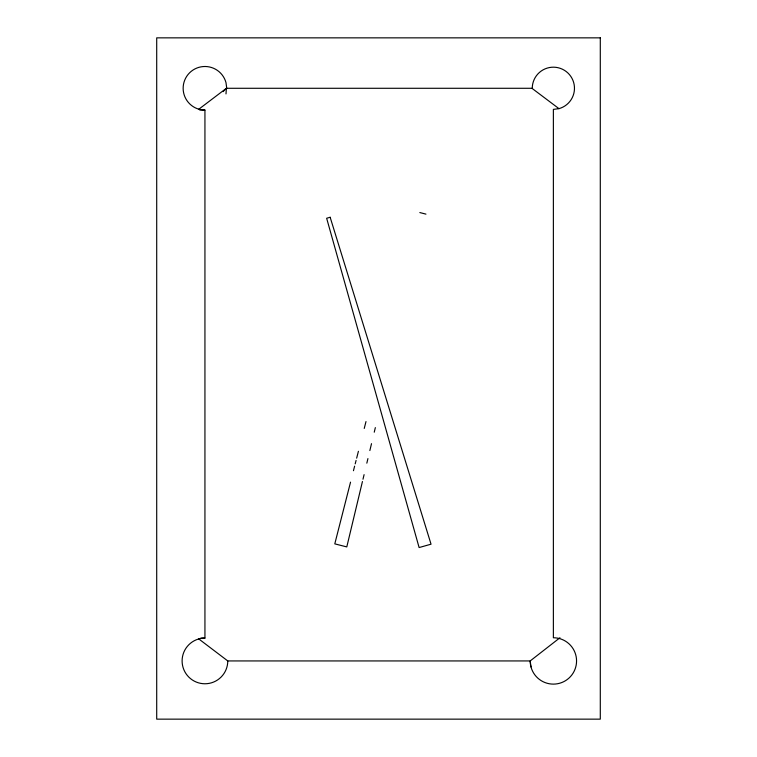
<?xml version="1.0" encoding="UTF-8"?>
<svg xmlns="http://www.w3.org/2000/svg" width="757" height="757" viewBox="0 0 757 757"><rect width="100%" height="100%" fill="white"/><g stroke="black" fill="none" stroke-linecap="round" stroke-linejoin="round"><path stroke-width="1.14" d="M225.993 93.925L226.39 88.285L532.266 88.285A21.111 21.111 0 0 1 551.531 67.259A21.111 21.111 0 0 1 574.156 84.623A21.111 21.111 0 0 1 558.836 108.667L553.376 109.386L553.376 637.754A23.183 23.183 0 0 1 576.56 660.937A23.183 23.183 0 0 1 553.376 684.12A23.183 23.183 0 0 1 530.193 660.937L227.772 660.937L198.608 638.813M362.442 481.528L346.791 546.914L334.793 543.867L350.538 482.152M362.991 479.228L364.089 474.639M366.833 463.17L367.93 458.581M369.861 450.557L371.507 443.668M374.251 432.2L375.349 427.61M353.453 470.722L354.617 466.151M355.203 463.861L356.074 460.436M356.661 458.155L358.411 451.295M364.24 428.434L365.991 421.583M223.088 91.635L226.39 88.285L198.599 109.377M559.943 637.754L530.193 660.937L530.979 666.936M199.744 110.087L204.939 110.087L204.939 638.094A22.833 22.833 0 0 0 182.106 660.937A22.833 22.833 0 0 0 204.939 683.77A22.833 22.833 0 0 0 227.772 660.937M200.785 638.094L204.939 638.094M204.939 110.087L199.299 109.339A21.802 21.802 0 0 1 189.524 72.871A21.802 21.802 0 0 1 225.993 82.645L226.74 88.285M419.823 212.566L425.954 214.127M531.925 88.285L559.016 108.686M330.156 217.268L326.646 218.253L419.113 547.548L431.036 544.188L330.156 217.268M600.292 37.85L156.708 37.85L156.708 719.15L600.292 719.15L600.292 37.85"/></g></svg>
